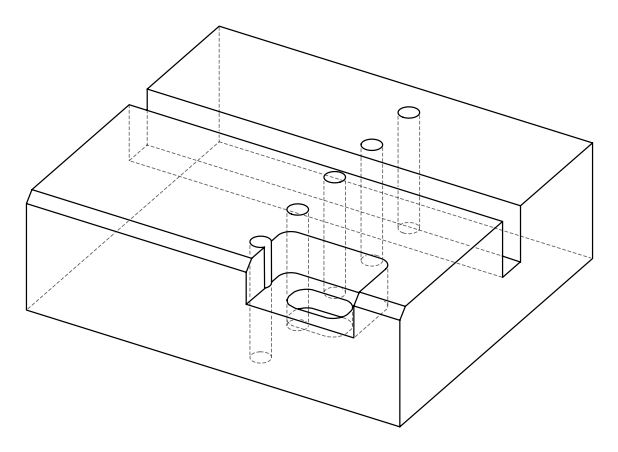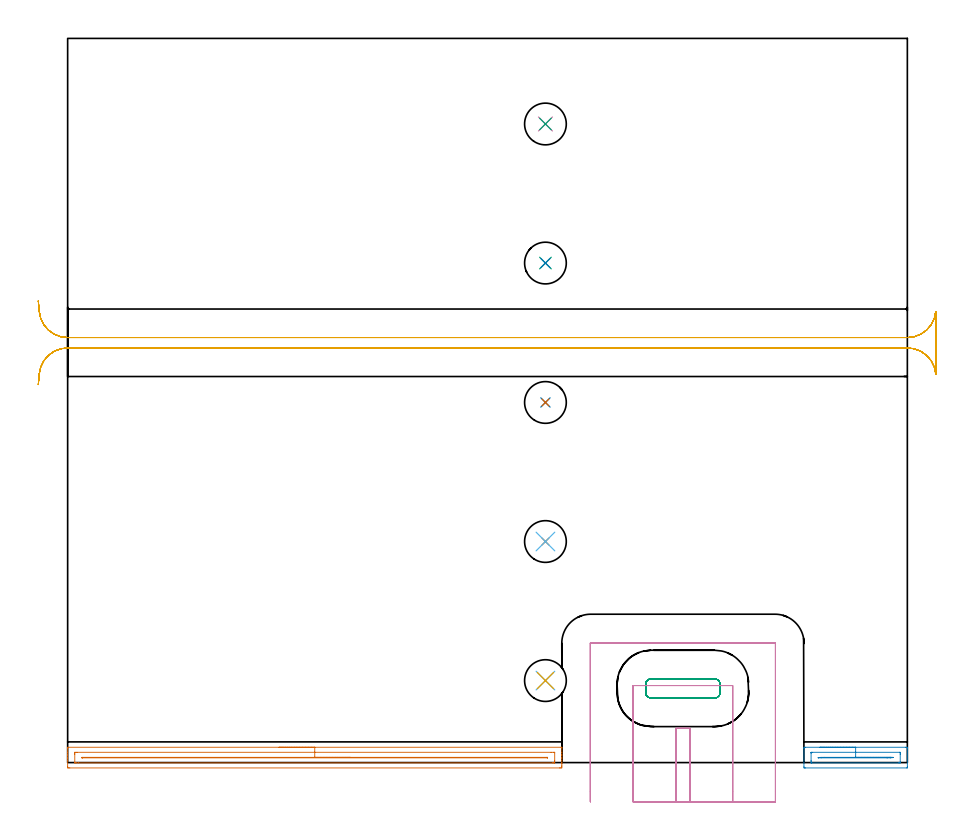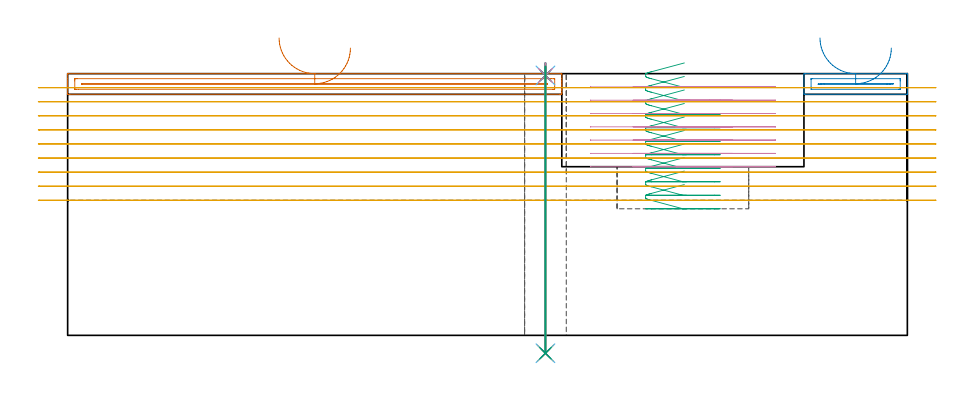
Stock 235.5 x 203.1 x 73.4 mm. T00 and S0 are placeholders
(PLAN: 15 operations, 3 tool changes, 23.9 min)
(1 AREA_MILL | FG_CHAMFER_SURFACE | UGT0205_001 | 3.47 min | 2395 mm3)
(2 AREA_MILL_1 | FG_CHAMFER_SURFACE_1 | UGT0205_001 | 0.84 min | 554 mm3)
(3 MILL_RECTANGULAR_POCKET | POCKET_RECTANGULAR_STRAIGHT | NXT0201_012 | Follow Part, ap 4, ae 75% | 2.08 min | 26940 mm3)
(4 MILL_SLOT | SLOT_PARTIAL_RECTANGULAR | NXT0201_012 | Follow Part, ap 4, ae 75% | 5.83 min | 54317 mm3)
(5 MILL_RECTANGULAR_SLOT | SLOT_RECTANGULAR | NXT0201_012 | Follow Part, ap 4, ae 75% | 9.89 min | 158069 mm3)
(6 SPOT_DRILL | STEP1HOLE | NXT0321_9005460120000 | 0.03 min | 3 mm3)
(7 SPOT_DRILL_1 | STEP1HOLE_1 | NXT0321_9005460120000 | 0.03 min | 8 mm3)
(8 SPOT_DRILL_2 | STEP1HOLE_2 | NXT0321_9005460120000 | 0.03 min | 4 mm3)
(9 SPOT_DRILL_3 | STEP1HOLE_3 | NXT0321_9005460120000 | 0.03 min | 3 mm3)
(10 SPOT_DRILL_4 | STEP1HOLE_4 | NXT0321_9005460120000 | 0.03 min | 1 mm3)
(11 DRILL_THROUGH_HOLE_INTO_CENTER | STEP1HOLE | UGT0301_227 | 0.32 min | 7739 mm3)
(12 DRILL_THROUGH_HOLE_INTO_CENTER_1 | STEP1HOLE_1 | UGT0301_227 | 0.32 min | 7863 mm3)
(13 DRILL_THROUGH_HOLE_INTO_CENTER_2 | STEP1HOLE_2 | UGT0301_227 | 0.32 min | 7880 mm3)
(14 DRILL_THROUGH_HOLE_INTO_CENTER_3 | STEP1HOLE_3 | UGT0301_227 | 0.32 min | 7851 mm3)
(15 DRILL_THROUGH_HOLE_INTO_CENTER_4 | STEP1HOLE_4 | UGT0301_227 | 0.32 min | 7896 mm3)
(TOOL UGT0205_001 | Chamfer Mill 20 x 3 x 45 deg. | D20 FL50 Z2)
(TOOL NXT0201_012 | ENDMILL 16mm [2P460-1600-NA 1630] | D16 FL38 Z6)
(TOOL NXT0321_9005460120000 | NC Spot Drill, 142deg, 12mm, Carbide, Uncoated | D12 PA142 FL30 Z2)
(TOOL UGT0301_227 | Twist Drill 11.7 mm | D11.7 PA118 FL90 Z2)
(OP 1 AREA_MILL)
G17 G21 G94 G90
T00 M6
G54
G17 G0 G90 X59.3 Y4.3 S1061 M3
G43 Z83.4 H0
G94 G1 X59.338 Z82.528 F250.
X59.452 Z81.663
X59.641 Z80.812
X59.903 Z79.98
X60.237 Z79.174
X60.64 Z78.4
X61.109 Z77.664
X61.64 Z76.972
X62.229 Z76.329
X62.872 Z75.739
X63.564 Z75.208
X64.3 Z74.74
X65.074 Z74.337
X65.88 Z74.003
X66.712 Z73.741
X67.564 Z73.552
X68.428 Z73.438
X69.3 Z73.4
X138.444
X138.59 Y4.297 Z73.388
X138.598 Y4.2 Z73.292
X138.6 Y4.097 Z73.197
Y2.877 Z71.976
Y2.27 Z71.366
Y1.966 Z71.063
Y1.4 Z70.497
Y1.097 Z70.194
Y0.53 Z69.625
Y-0.057 Z69.039
Y-0.34 Z68.755
Y-0.927 Z68.169
X138.597 Y-1.21 Z67.886
X138.59 Y-1.493 Z67.603
X138.294 Y-1.498 Z67.6
X137.998 Y-1.5
X0.602
X0.306 Y-1.498
X0.01 Y-1.493 Z67.603
X0. Y-1.21 Z67.886
Y0.53 Z69.625
Y1.097 Z70.194
Y1.4 Z70.497
Y1.966 Z71.063
Y2.27 Z71.366
Y2.877 Z71.976
Y4.098 Z73.197
X0.001 Y4.199 Z73.291
X0.002 Y4.24 Z73.332
X0.01 Y4.297 Z73.388
X0.156 Y4.3 Z73.4
X69.3
Y2.886 Z71.986
X135.582
X136.214 Y2.885 Z71.985
X136.478 Y2.883 Z71.983
X136.56 Y2.879 Z71.979
X136.591 Y2.876 Z71.976
X136.593 Y2.859 Z71.959
X136.598 Y2.765 Z71.865
X136.6 Y0.53 Z69.63
X136.599 Y0.155 Z69.255
X136.595 Y0.028 Z69.128
X136.59 Y-0.07 Z69.03
X136.582 Y-0.08 Z69.02
X136.568 Y-0.082 Z69.018
X136.53 Y-0.084 Z69.016
X136.214 Y-0.085 Z69.015
X135.953 Y-0.086 Z69.014
X3.018
X2.386 Y-0.085 Z69.015
X2.122 Y-0.083 Z69.017
X2.04 Y-0.079 Z69.021
X2.009 Y-0.076 Z69.024
X2.007 Y-0.059 Z69.041
X2.002 Y0.035 Z69.135
X2. Y2.27 Z71.37
X2.001 Y2.645 Z71.745
X2.005 Y2.772 Z71.872
X2.01 Y2.87 Z71.97
X2.018 Y2.88 Z71.98
X2.032 Y2.882 Z71.982
X2.07 Y2.884 Z71.984
X2.386 Y2.885 Z71.985
X2.647 Y2.886 Z71.986
X69.3
Y1.471 Z70.571
X134.43
X134.503 Y1.47 Z70.57
X134.551 Y1.468 Z70.568
X134.584 Y1.465 Z70.565
X134.59 Y1.454 Z70.554
X134.596 Y1.4 Z70.5
X134.597 Y1.359 Z70.459
X134.593 Y1.339 Z70.439
X134.59 Y1.336 Z70.436
X134.575 Y1.333 Z70.433
X134.502 Y1.329 Z70.429
X4.171
X4.097 Y1.33 Z70.43
X4.049 Y1.332 Z70.432
X4.016 Y1.335 Z70.435
X4.01 Y1.346 Z70.446
X4.004 Y1.4 Z70.5
Y1.441 Z70.541
X4.007 Y1.461 Z70.561
X4.01 Y1.464 Z70.564
X4.025 Y1.467 Z70.567
X4.098 Y1.471 Z70.571
X69.3
X70.172 Z70.61
X71.037 Z70.723
X71.888 Z70.912
X72.72 Z71.175
X73.526 Z71.508
X74.3 Z71.911
X75.036 Z72.38
X75.728 Z72.911
X76.371 Z73.5
X76.96 Z74.144
X77.492 Z74.836
X77.96 Z75.571
X78.363 Z76.345
X78.697 Z77.151
X78.959 Z77.983
X79.148 Z78.835
X79.262 Z79.7
X79.3 Z80.571
G0 Z83.4
M5
M2
(OP 2 AREA_MILL_1)
G17 G21 G94 G90
T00 M6
G54
G17 G0 G90 X211. Y4.3 S1061 M3
G43 Z83.4 H0
G94 G1 X211.038 Z82.528 F250.
X211.152 Z81.663
X211.341 Z80.812
X211.603 Z79.98
X211.937 Z79.174
X212.34 Z78.4
X212.808 Z77.664
X213.34 Z76.972
X213.929 Z76.329
X214.572 Z75.739
X215.264 Z75.208
X216. Z74.74
X216.774 Z74.337
X217.58 Z74.003
X218.412 Z73.741
X219.263 Z73.552
X220.128 Z73.438
X221. Z73.4
X235.074
X235.49 Y4.293 Z73.393
X235.494 Y4.236 Z73.336
X235.5 Y4.019 Z73.119
Y-1.238 Z67.862
X235.49 Y-1.492 Z67.606
X235.367 Y-1.5 Z67.6
X206.926
X206.631 Y-1.497 Z67.603
X206.51 Y-1.492 Z67.606
X206.5 Y-1.21 Z67.89
Y4.019 Z73.119
X206.51 Y4.293 Z73.393
X206.926 Y4.3 Z73.4
X221.
Y2.886 Z71.986
X233.315 Y2.885 Z71.985
X233.404 Y2.884 Z71.984
X233.458 Y2.882 Z71.982
X233.48 Y2.88 Z71.98
X233.49 Y2.819 Z71.919
X233.497 Y2.453 Z71.553
X233.499 Y2.27 Z71.37
Y0.164 Z69.264
X233.496 Y0.042 Z69.142
X233.49 Y-0.055 Z69.045
X233.482 Y-0.08 Z69.02
X233.469 Y-0.081 Z69.019
X233.315 Y-0.084 Z69.016
X233.058 Y-0.086 Z69.014
X208.685 Y-0.085 Z69.015
X208.596 Y-0.084 Z69.016
X208.542 Y-0.082 Z69.018
X208.52 Y-0.08 Z69.02
X208.51 Y-0.019 Z69.081
X208.503 Y0.347 Z69.447
X208.501 Y0.53 Z69.63
Y2.636 Z71.736
X208.504 Y2.758 Z71.858
X208.51 Y2.855 Z71.955
X208.518 Y2.88 Z71.98
X208.531 Y2.881 Z71.981
X208.685 Y2.884 Z71.984
X208.942 Y2.886 Z71.986
X221.
Y1.471 Z70.571
X230.676
X231.485 Y1.469 Z70.569
X231.487 Y1.468 Z70.568
X231.495 Y1.46 Z70.56
X231.49 Y1.4 Z70.5
X230.742 Y1.335 Z70.435
X230.676 Y1.333 Z70.433
X229.868 Y1.329 Z70.429
X229.796 Y1.328 Z70.428
X211.324
X210.515 Y1.331 Z70.431
X210.513 Y1.332 Z70.432
X210.505 Y1.34 Z70.44
X210.51 Y1.4 Z70.5
X211.258 Y1.465 Z70.565
X211.324 Y1.467 Z70.567
X212.131 Y1.471 Z70.571
X212.204
X221.
X221.872 Z70.61
X222.736 Z70.723
X223.588 Z70.912
X224.42 Z71.175
X225.226 Z71.508
X226. Z71.911
X226.736 Z72.38
X227.428 Z72.911
X228.071 Z73.5
X228.66 Z74.144
X229.191 Z74.836
X229.66 Y1.472 Z75.572
X230.063 Z76.345
X230.397 Z77.151
X230.659 Z77.983
X230.848 Z78.835
X230.962 Z79.7
X231. Z80.572
G0 Z83.4
M5
M2
(OP 3 MILL_RECTANGULAR_POCKET)
G17 G21 G94 G90
T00 M6
G54
G17 G0 G90 X172.957 Y23.5 S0 M3
G43 Z83.4 H1
Z76.4
G94 G1 X163.7 Z73.92 F250.
X163.573 Z73.886
X163.255 Y23.442 Z73.799
X162.955 Y23.322 Z73.712
X162.685 Y23.143 Z73.626
X162.457 Y22.915 Z73.539
X162.278 Y22.645 Z73.452
X162.158 Y22.345 Z73.366
X162.1 Y22.027 Z73.279
Y19.573 Z72.622
X162.158 Y19.255 Z72.535
X162.278 Y18.955 Z72.448
X162.457 Y18.685 Z72.362
X162.685 Y18.457 Z72.275
X162.955 Y18.278 Z72.188
X163.255 Y18.158 Z72.102
X163.573 Y18.1 Z72.015
X163.7 Z71.981
X172.55 Z69.61
X181.4 F500.
G3 X183. Y19.7 R1.6
G1 Y21.9
G3 X181.4 Y23.5 R1.6
G1 X163.7
G3 X162.1 Y21.9 R1.6
G1 Y19.7
G3 X163.7 Y18.1 R1.6
G1 X172.55
X173.55
G0 X172.957 Y23.5 Z72.61
G1 X163.7 Z70.13 F250.
X163.573 Z70.096
X163.255 Y23.442 Z70.009
X162.955 Y23.322 Z69.922
X162.685 Y23.143 Z69.836
X162.457 Y22.915 Z69.749
X162.278 Y22.645 Z69.662
X162.158 Y22.345 Z69.576
X162.1 Y22.027 Z69.489
Y19.573 Z68.832
X162.158 Y19.255 Z68.745
X162.278 Y18.955 Z68.658
X162.457 Y18.685 Z68.572
X162.685 Y18.457 Z68.485
X162.955 Y18.278 Z68.399
X163.255 Y18.158 Z68.312
X163.573 Y18.1 Z68.225
X163.7 Z68.191
X172.55 Z65.82
X181.4 F500.
G3 X183. Y19.7 R1.6
G1 Y21.9
G3 X181.4 Y23.5 R1.6
G1 X163.7
G3 X162.1 Y21.9 R1.6
G1 Y19.7
G3 X163.7 Y18.1 R1.6
G1 X172.55
X173.55
G0 X172.957 Y23.5 Z68.82
G1 X163.7 Z66.34 F250.
X163.573 Z66.306
X163.255 Y23.442 Z66.219
X162.955 Y23.322 Z66.132
X162.685 Y23.143 Z66.046
X162.457 Y22.915 Z65.959
X162.278 Y22.645 Z65.872
X162.158 Y22.345 Z65.786
X162.1 Y22.027 Z65.699
Y19.573 Z65.042
X162.158 Y19.255 Z64.955
X162.278 Y18.955 Z64.868
X162.457 Y18.685 Z64.782
X162.685 Y18.457 Z64.695
X162.955 Y18.278 Z64.609
X163.255 Y18.158 Z64.522
X163.573 Y18.1 Z64.435
X163.7 Z64.401
X172.55 Z62.03
X181.4 F500.
G3 X183. Y19.7 R1.6
G1 Y21.9
G3 X181.4 Y23.5 R1.6
G1 X163.7
G3 X162.1 Y21.9 R1.6
G1 Y19.7
G3 X163.7 Y18.1 R1.6
G1 X172.55
X173.55
G0 X172.957 Y23.5 Z65.03
G1 X163.7 Z62.55 F250.
X163.573 Z62.516
X163.255 Y23.442 Z62.429
X162.955 Y23.322 Z62.342
X162.685 Y23.143 Z62.256
X162.457 Y22.915 Z62.169
X162.278 Y22.645 Z62.082
X162.158 Y22.345 Z61.996
X162.1 Y22.027 Z61.909
Y19.573 Z61.252
X162.158 Y19.255 Z61.165
X162.278 Y18.955 Z61.078
X162.457 Y18.685 Z60.992
X162.685 Y18.457 Z60.905
X162.955 Y18.278 Z60.819
X163.255 Y18.158 Z60.732
X163.573 Y18.1 Z60.645
X163.7 Z60.611
X172.55 Z58.24
X181.4 F500.
G3 X183. Y19.7 R1.6
G1 Y21.9
G3 X181.4 Y23.5 R1.6
G1 X163.7
G3 X162.1 Y21.9 R1.6
G1 Y19.7
G3 X163.7 Y18.1 R1.6
G1 X172.55
X173.55
G0 X172.957 Y23.5 Z61.24
G1 X163.7 Z58.76 F250.
X163.573 Z58.726
X163.255 Y23.442 Z58.639
X162.955 Y23.322 Z58.552
X162.685 Y23.143 Z58.466
X162.457 Y22.915 Z58.379
X162.278 Y22.645 Z58.292
X162.158 Y22.345 Z58.206
X162.1 Y22.027 Z58.119
Y19.573 Z57.462
X162.158 Y19.255 Z57.375
X162.278 Y18.955 Z57.289
X162.457 Y18.685 Z57.202
X162.685 Y18.457 Z57.115
X162.955 Y18.278 Z57.029
X163.255 Y18.158 Z56.942
X163.573 Y18.1 Z56.855
X163.7 Z56.821
X172.55 Z54.45
X181.4 F500.
G3 X183. Y19.7 R1.6
G1 Y21.9
G3 X181.4 Y23.5 R1.6
G1 X163.7
G3 X162.1 Y21.9 R1.6
G1 Y19.7
G3 X163.7 Y18.1 R1.6
G1 X172.55
X173.55
G0 X172.957 Y23.5 Z57.45
G1 X163.7 Z54.97 F250.
X163.573 Z54.936
X163.255 Y23.442 Z54.849
X162.955 Y23.322 Z54.762
X162.685 Y23.143 Z54.676
X162.457 Y22.915 Z54.589
X162.278 Y22.645 Z54.502
X162.158 Y22.345 Z54.416
X162.1 Y22.027 Z54.329
Y19.573 Z53.672
X162.158 Y19.255 Z53.585
X162.278 Y18.955 Z53.499
X162.457 Y18.685 Z53.412
X162.685 Y18.457 Z53.325
X162.955 Y18.278 Z53.239
X163.255 Y18.158 Z53.152
X163.573 Y18.1 Z53.065
X163.7 Z53.031
X172.55 Z50.66
X181.4 F500.
G3 X183. Y19.7 R1.6
G1 Y21.9
G3 X181.4 Y23.5 R1.6
G1 X163.7
G3 X162.1 Y21.9 R1.6
G1 Y19.7
G3 X163.7 Y18.1 R1.6
G1 X172.55
X173.55
G0 X172.957 Y23.5 Z53.66
G1 X163.7 Z51.18 F250.
X163.573 Z51.146
X163.255 Y23.442 Z51.059
X162.955 Y23.322 Z50.972
X162.685 Y23.143 Z50.886
X162.457 Y22.915 Z50.799
X162.278 Y22.645 Z50.712
X162.158 Y22.345 Z50.626
X162.1 Y22.027 Z50.539
Y19.573 Z49.882
X162.158 Y19.255 Z49.795
X162.278 Y18.955 Z49.709
X162.457 Y18.685 Z49.622
X162.685 Y18.457 Z49.535
X162.955 Y18.278 Z49.449
X163.255 Y18.158 Z49.362
X163.573 Y18.1 Z49.275
X163.7 Z49.241
X172.55 Z46.87
X181.4 F500.
G3 X183. Y19.7 R1.6
G1 Y21.9
G3 X181.4 Y23.5 R1.6
G1 X163.7
G3 X162.1 Y21.9 R1.6
G1 Y19.7
G3 X163.7 Y18.1 R1.6
G1 X172.55
X173.55
G0 X172.957 Y23.5 Z49.87
G1 X163.7 Z47.39 F250.
X163.573 Z47.356
X163.255 Y23.442 Z47.269
X162.955 Y23.322 Z47.182
X162.685 Y23.143 Z47.096
X162.457 Y22.915 Z47.009
X162.278 Y22.645 Z46.922
X162.158 Y22.345 Z46.836
X162.1 Y22.027 Z46.749
Y19.573 Z46.092
X162.158 Y19.255 Z46.005
X162.278 Y18.955 Z45.919
X162.457 Y18.685 Z45.832
X162.685 Y18.457 Z45.745
X162.955 Y18.278 Z45.659
X163.255 Y18.158 Z45.572
X163.573 Y18.1 Z45.485
X163.7 Z45.451
X172.55 Z43.08
X181.4 F500.
G3 X183. Y19.7 R1.6
G1 Y21.9
G3 X181.4 Y23.5 R1.6
G1 X163.7
G3 X162.1 Y21.9 R1.6
G1 Y19.7
G3 X163.7 Y18.1 R1.6
G1 X172.55
X173.55
G0 X172.957 Y23.5 Z46.08
G1 X163.7 Z43.6 F250.
X163.573 Z43.566
X163.255 Y23.442 Z43.479
X162.955 Y23.322 Z43.392
X162.685 Y23.143 Z43.306
X162.457 Y22.915 Z43.219
X162.278 Y22.645 Z43.132
X162.158 Y22.345 Z43.046
X162.1 Y22.027 Z42.959
Y19.573 Z42.302
X162.158 Y19.255 Z42.215
X162.278 Y18.955 Z42.129
X162.457 Y18.685 Z42.042
X162.685 Y18.457 Z41.955
X162.955 Y18.278 Z41.869
X163.255 Y18.158 Z41.782
X163.573 Y18.1 Z41.695
X163.7 Z41.661
X172.55 Z39.29
X181.4 F500.
G3 X183. Y19.7 R1.6
G1 Y21.9
G3 X181.4 Y23.5 R1.6
G1 X163.7
G3 X162.1 Y21.9 R1.6
G1 Y19.7
G3 X163.7 Y18.1 R1.6
G1 X172.55
X173.55
G0 X172.957 Y23.5 Z42.29
G1 X163.7 Z39.81 F250.
X163.573 Z39.776
X163.255 Y23.442 Z39.689
X162.955 Y23.322 Z39.602
X162.685 Y23.143 Z39.516
X162.457 Y22.915 Z39.429
X162.278 Y22.645 Z39.343
X162.158 Y22.345 Z39.256
X162.1 Y22.027 Z39.169
Y19.573 Z38.512
X162.158 Y19.255 Z38.425
X162.278 Y18.955 Z38.339
X162.457 Y18.685 Z38.252
X162.685 Y18.457 Z38.165
X162.955 Y18.278 Z38.079
X163.255 Y18.158 Z37.992
X163.573 Y18.1 Z37.905
X163.7 Z37.871
X172.55 Z35.5
X181.4 F500.
G3 X183. Y19.7 R1.6
G1 Y21.9
G3 X181.4 Y23.5 R1.6
G1 X163.7
G3 X162.1 Y21.9 R1.6
G1 Y19.7
G3 X163.7 Y18.1 R1.6
G1 X172.55
X173.55
G0 Z83.4
M5
M2
(OP 4 MILL_SLOT)
G17 G21 G94 G90
T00 M6
G54
G17 G0 G90 X174.5 Y-11. S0 M3
G43 Z83.4 H1
Z69.671
G94 G1 Y-8. F250.
Y9.6 F500.
X170.6
Y-8.
Y-11. F250.
X186.5
Y-8.
Y21.6 F500.
X183.002
X180.002 F250.
X165.1 F500.
X162.1 F250.
X158.6 F500.
Y-8.
Y-11. F250.
X198.5
Y-8.
Y33.5 F500.
X198.495 Y33.555
X198.455 Y33.595
X198.4 Y33.6
X146.7
X146.645 Y33.595
X146.605 Y33.555
X146.6 Y33.5
Y-8.
Y-11. F250.
G0 X174.5 Z65.943
G1 Y-8.
Y9.6 F500.
X170.6
Y-8.
Y-11. F250.
X186.5
Y-8.
Y21.6 F500.
X183.002
X180.002 F250.
X165.1 F500.
X162.1 F250.
X158.6 F500.
Y-8.
Y-11. F250.
X198.5
Y-8.
Y33.5 F500.
X198.495 Y33.555
X198.455 Y33.595
X198.4 Y33.6
X146.7
X146.645 Y33.595
X146.605 Y33.555
X146.6 Y33.5
Y-8.
Y-11. F250.
G0 X174.5 Z62.214
G1 Y-8.
Y9.6 F500.
X170.6
Y-8.
Y-11. F250.
X186.5
Y-8.
Y21.6 F500.
X183.002
X180.002 F250.
X165.1 F500.
X162.1 F250.
X158.6 F500.
Y-8.
Y-11. F250.
X198.5
Y-8.
Y33.5 F500.
X198.495 Y33.555
X198.455 Y33.595
X198.4 Y33.6
X146.7
X146.645 Y33.595
X146.605 Y33.555
X146.6 Y33.5
Y-8.
Y-11. F250.
G0 X174.5 Z58.486
G1 Y-8.
Y9.6 F500.
X170.6
Y-8.
Y-11. F250.
X186.5
Y-8.
Y21.6 F500.
X183.002
X180.002 F250.
X165.1 F500.
X162.1 F250.
X158.6 F500.
Y-8.
Y-11. F250.
X198.5
Y-8.
Y33.5 F500.
X198.495 Y33.555
X198.455 Y33.595
X198.4 Y33.6
X146.7
X146.645 Y33.595
X146.605 Y33.555
X146.6 Y33.5
Y-8.
Y-11. F250.
G0 X174.5 Z54.757
G1 Y-8.
Y9.6 F500.
X170.6
Y-8.
Y-11. F250.
X186.5
Y-8.
Y21.6 F500.
X183.002
X180.002 F250.
X165.1 F500.
X162.1 F250.
X158.6 F500.
Y-8.
Y-11. F250.
X198.5
Y-8.
Y33.5 F500.
X198.495 Y33.555
X198.455 Y33.595
X198.4 Y33.6
X146.7
X146.645 Y33.595
X146.605 Y33.555
X146.6 Y33.5
Y-8.
Y-11. F250.
G0 X174.5 Z51.029
G1 Y-8.
Y9.6 F500.
X170.6
Y-8.
Y-11. F250.
X186.5
Y-8.
Y21.6 F500.
X183.002
X180.002 F250.
X165.1 F500.
X162.1 F250.
X158.6 F500.
Y-8.
Y-11. F250.
X198.5
Y-8.
Y33.5 F500.
X198.495 Y33.555
X198.455 Y33.595
X198.4 Y33.6
X146.7
X146.645 Y33.595
X146.605 Y33.555
X146.6 Y33.5
Y-8.
Y-11. F250.
G0 X174.5 Z47.3
G1 Y-8.
Y9.6 F500.
X170.6
Y-8.
Y-11. F250.
X186.5
Y-8.
Y21.6 F500.
X183.002
X180.002 F250.
X165.1 F500.
X162.1 F250.
X158.6 F500.
Y-8.
Y-11. F250.
X198.5
Y-8.
Y33.5 F500.
X198.495 Y33.555
X198.455 Y33.595
X198.4 Y33.6
X146.7
X146.645 Y33.595
X146.605 Y33.555
X146.6 Y33.5
Y-8.
Y-11. F250.
G0 Z83.4
M5
M2
(OP 5 MILL_RECTANGULAR_SLOT)
G17 G21 G94 G90
T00 M6
G54
G17 G0 G90 X-8.23 Y106.003 S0 M3
G43 Z83.4 H1
Z69.455
G94 G1 X-7.97 Y108.992 F250.
G2 X0. Y116.3 R8. F500.
G1 X235.5
G2 X243.47 Y108.992 R8.
G1 X243.5
Y126.508
X243.47
G2 X235.5 Y119.2 R8.
G1 X0.
G2 X-7.97 Y126.508 R8.
G1 X-8.23 Y129.497 F250.
G0 Y106.003 Z65.511
G1 X-7.97 Y108.992
G2 X0. Y116.3 R8. F500.
G1 X235.5
G2 X243.47 Y108.992 R8.
G1 X243.5
Y126.508
X243.47
G2 X235.5 Y119.2 R8.
G1 X0.
G2 X-7.97 Y126.508 R8.
G1 X-8.23 Y129.497 F250.
G0 Y106.003 Z61.567
G1 X-7.97 Y108.992
G2 X0. Y116.3 R8. F500.
G1 X235.5
G2 X243.47 Y108.992 R8.
G1 X243.5
Y126.508
X243.47
G2 X235.5 Y119.2 R8.
G1 X0.
G2 X-7.97 Y126.508 R8.
G1 X-8.23 Y129.497 F250.
G0 Y106.003 Z57.622
G1 X-7.97 Y108.992
G2 X0. Y116.3 R8. F500.
G1 X235.5
G2 X243.47 Y108.992 R8.
G1 X243.5
Y126.508
X243.47
G2 X235.5 Y119.2 R8.
G1 X0.
G2 X-7.97 Y126.508 R8.
G1 X-8.23 Y129.497 F250.
G0 Y106.003 Z53.678
G1 X-7.97 Y108.992
G2 X0. Y116.3 R8. F500.
G1 X235.5
G2 X243.47 Y108.992 R8.
G1 X243.5
Y126.508
X243.47
G2 X235.5 Y119.2 R8.
G1 X0.
G2 X-7.97 Y126.508 R8.
G1 X-8.23 Y129.497 F250.
G0 Y106.003 Z49.733
G1 X-7.97 Y108.992
G2 X0. Y116.3 R8. F500.
G1 X235.5
G2 X243.47 Y108.992 R8.
G1 X243.5
Y126.508
X243.47
G2 X235.5 Y119.2 R8.
G1 X0.
G2 X-7.97 Y126.508 R8.
G1 X-8.23 Y129.497 F250.
G0 Y106.003 Z45.789
G1 X-7.97 Y108.992
G2 X0. Y116.3 R8. F500.
G1 X235.5
G2 X243.47 Y108.992 R8.
G1 X243.5
Y126.508
X243.47
G2 X235.5 Y119.2 R8.
G1 X0.
G2 X-7.97 Y126.508 R8.
G1 X-8.23 Y129.497 F250.
G0 Y106.003 Z41.844
G1 X-7.97 Y108.992
G2 X0. Y116.3 R8. F500.
G1 X235.5
G2 X243.47 Y108.992 R8.
G1 X243.5
Y126.508
X243.47
G2 X235.5 Y119.2 R8.
G1 X0.
G2 X-7.97 Y126.508 R8.
G1 X-8.23 Y129.497 F250.
G0 Y106.003 Z37.9
G1 X-7.97 Y108.992
G2 X0. Y116.3 R8. F500.
G1 X235.5
G2 X243.47 Y108.992 R8.
G1 X243.5
Y126.508
X243.47
G2 X235.5 Y119.2 R8.
G1 X0.
G2 X-7.97 Y126.508 R8.
G1 X-8.23 Y129.497 F250.
G0 Z83.4
M5
M2
(OP 6 SPOT_DRILL)
G17 G21 G94 G90
T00 M6
G54
G17 G0 G90 X134. Y23. S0 M3
G43 Z83.4 H0
G94 G81 G98 Z72.896 F250. R76.4
G80
M5
M2
(OP 7 SPOT_DRILL_1)
G17 G21 G94 G90
T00 M6
G54
G17 G0 G90 X134. Y62. S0 M3
G43 Z83.4 H0
G94 G81 G98 Z72.896 F250. R76.4
G80
M5
M2
(OP 8 SPOT_DRILL_2)
G17 G21 G94 G90
T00 M6
G54
G17 G0 G90 X134. Y101. S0 M3
G43 Z83.4 H0
G94 G81 G98 Z72.896 F250. R76.4
G80
M5
M2
(OP 9 SPOT_DRILL_3)
G17 G21 G94 G90
T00 M6
G54
G17 G0 G90 X134. Y140.1 S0 M3
G43 Z83.4 H0
G94 G81 G98 Z72.896 F250. R76.4
G80
M5
M2
(OP 10 SPOT_DRILL_4)
G17 G21 G94 G90
T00 M6
G54
G17 G0 G90 X134. Y179.1 S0 M3
G43 Z83.4 H0
G94 G81 G98 Z72.896 F250. R76.4
G80
M5
M2
(OP 11 DRILL_THROUGH_HOLE_INTO_CENTER)
G17 G21 G94 G90
T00 M6
G54
G17 G0 G90 X134. Y23. S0 M3
G43 Z83.4 H0
G94 G73 G98 Z-5.015 F250. Q11.202 R75.4
G80
M5
M2
(OP 12 DRILL_THROUGH_HOLE_INTO_CENTER_1)
G17 G21 G94 G90
T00 M6
G54
G17 G0 G90 X134. Y62. S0 M3
G43 Z83.4 H0
G94 G73 G98 Z-5.015 F250. Q11.202 R75.4
G80
M5
M2
(OP 13 DRILL_THROUGH_HOLE_INTO_CENTER_2)
G17 G21 G94 G90
T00 M6
G54
G17 G0 G90 X134. Y101. S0 M3
G43 Z83.4 H0
G94 G73 G98 Z-5.015 F250. Q11.202 R75.4
G80
M5
M2
(OP 14 DRILL_THROUGH_HOLE_INTO_CENTER_3)
G17 G21 G94 G90
T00 M6
G54
G17 G0 G90 X134. Y140.1 S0 M3
G43 Z83.4 H0
G94 G73 G98 Z-5.015 F250. Q11.202 R75.4
G80
M5
M2
(OP 15 DRILL_THROUGH_HOLE_INTO_CENTER_4)
G17 G21 G94 G90
T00 M6
G54
G17 G0 G90 X134. Y179.1 S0 M3
G43 Z83.4 H0
G94 G73 G98 Z-5.015 F250. Q11.202 R75.4
G80
M5
M2
